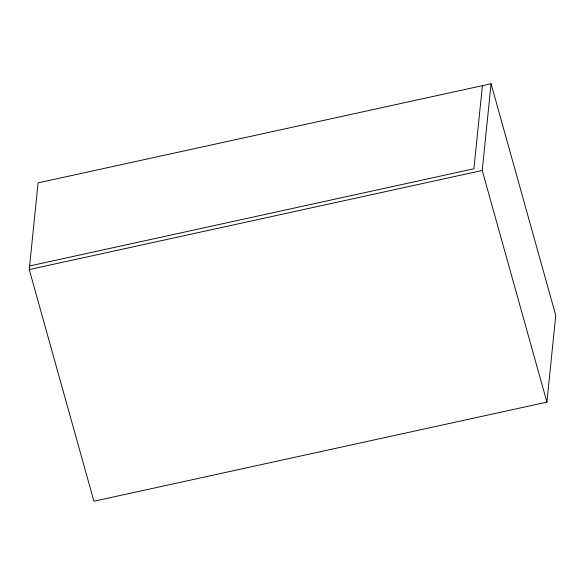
<?xml version="1.0" encoding="UTF-8"?>
<svg xmlns="http://www.w3.org/2000/svg" width="585" height="585" viewBox="0 0 585 585"><rect width="100%" height="100%" fill="white"/><g stroke="black" fill="none" stroke-linecap="round" stroke-linejoin="round"><path stroke-width="0.88" d="M29.25 269.575L38.083 182.864L491.071 83.765L555.75 315.425L546.916 402.136L93.929 501.235L29.25 269.575L482.237 170.476L491.071 83.765M482.391 85.666L473.923 168.758L29.616 265.963M482.237 170.476L546.916 402.136"/></g></svg>
